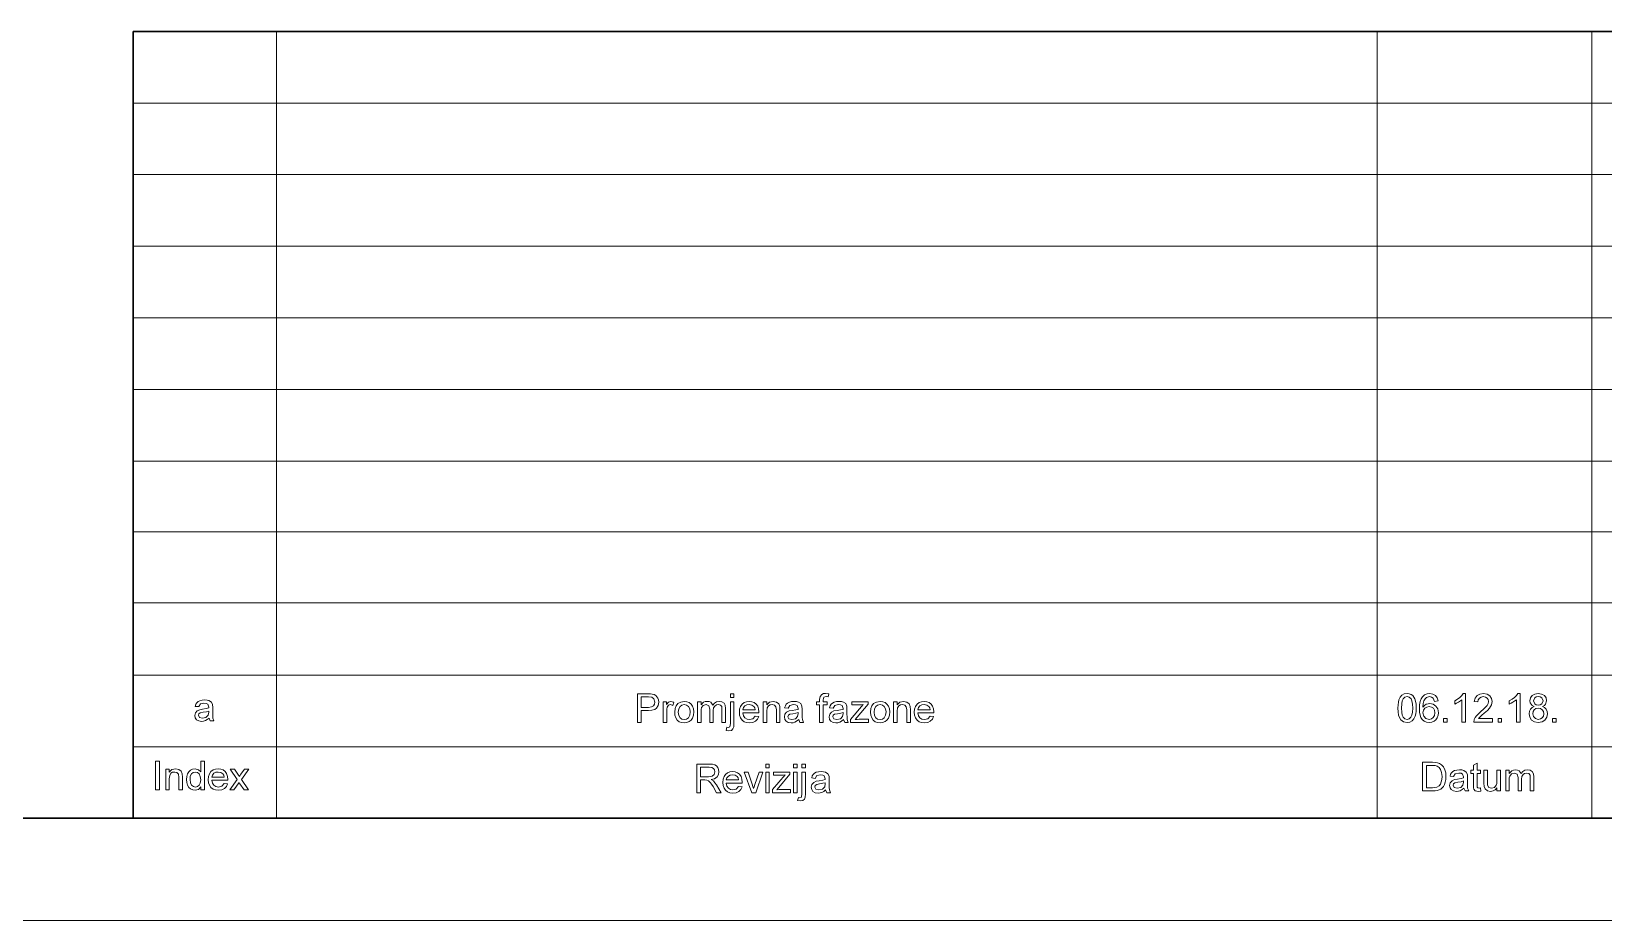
# Model space of a CAD drawing. Extents: x 0 to 420, y 0 to 594.
# Drawn here: x 194.4 to 303.1, y 0 to 61.5 of the extents above; entities that cross this region are included whole.
import ezdxf

# ---------------------------------------------------------------- set-up
doc = ezdxf.new("R2010")
doc.units = 0

msp = doc.modelspace()

# ---------------------------------------------------------------- linework, layer by layer
at = {"color": 3, "lineweight": 30}
for p, q in [((201.42, 61.47), (412.97, 61.47)), ((201.42, 61.47), (201.42, 7.07)), ((28.29, 7.07), (412.97, 7.07))]:
    msp.add_line(p, q, dxfattribs=at)
at = {"lineweight": 13}
for p, q in [((211.32, 61.47), (211.32, 7.07)), ((287.4, 61.47), (287.4, 7.07)), ((302.25, 61.47), (302.25, 7.07)), ((201.42, 56.52), (412.97, 56.52)), ((412.97, 51.57), (201.42, 51.57)), ((201.42, 46.62), (368.58, 46.62)), ((201.42, 41.67), (368.58, 41.67)), ((201.42, 36.72), (368.58, 36.72)), ((201.42, 31.77), (412.97, 31.77)), ((201.42, 26.87), (412.97, 26.87)), ((201.42, 21.97), (412.97, 21.97)), ((201.42, 16.97), (412.97, 16.97)), ((201.42, 12.02), (412.97, 12.02)), ((0, 0), (420.04, 0))]:
    msp.add_line(p, q, dxfattribs=at)
for points in [[(206.67, 13.99), (206.53, 13.89), (206.41, 13.82), (206.28, 13.78), (206.15, 13.77), (205.95, 13.8), (205.8, 13.88), (205.71, 14.01), (205.68, 14.18), (205.73, 14.37), (205.85, 14.5), (206.02, 14.58), (206.22, 14.62), (206.47, 14.66), (206.64, 14.7), (206.64, 14.76), (206.58, 14.96), (206.47, 15.01), (206.31, 15.03), (206.07, 14.98), (205.95, 14.79), (205.71, 14.81), (205.75, 14.95), (205.81, 15.06), (205.91, 15.14), (206.03, 15.2), (206.18, 15.24), (206.36, 15.25), (206.53, 15.24), (206.66, 15.21), (206.83, 15.1), (206.9, 14.93), (206.92, 14.72), (206.92, 14.41), (206.92, 14.14), (206.93, 13.99), (207, 13.8), (206.75, 13.8)], [(236.27, 13.7), (236.27, 15.68), (237, 15.68), (237.17, 15.67), (237.3, 15.66), (237.43, 15.62), (237.54, 15.57), (237.69, 15.38), (237.74, 15.25), (237.75, 15.11), (237.71, 14.88), (237.6, 14.69), (237.47, 14.6), (237.28, 14.54), (237.04, 14.52), (236.54, 14.52), (236.54, 13.7)], [(236.54, 14.74), (237.03, 14.74), (237.24, 14.77), (237.38, 14.84), (237.45, 14.95), (237.48, 15.11), (237.42, 15.32), (237.26, 15.44), (237.03, 15.46), (236.54, 15.46)], [(242.7, 15.43), (242.7, 15.68), (242.95, 15.68), (242.95, 15.43)], [(248.87, 13.7), (248.87, 14.91), (248.65, 14.91), (248.65, 15.13), (248.87, 15.13), (248.87, 15.28), (248.9, 15.49), (249.03, 15.64), (249.13, 15.69), (249.28, 15.7), (249.5, 15.68), (249.46, 15.47), (249.32, 15.48), (249.17, 15.44), (249.12, 15.26), (249.12, 15.13), (249.4, 15.13), (249.4, 14.91), (249.12, 14.91), (249.12, 13.7)], [(288.84, 14.69), (288.85, 14.91), (288.87, 15.1), (288.91, 15.26), (289, 15.45), (289.12, 15.59), (289.28, 15.67), (289.47, 15.7), (289.62, 15.68), (289.75, 15.63), (289.86, 15.56), (289.95, 15.45), (290.01, 15.32), (290.06, 15.16), (290.09, 14.96), (290.1, 14.69), (290.09, 14.48), (290.07, 14.29), (290.03, 14.13), (289.95, 13.94), (289.82, 13.8), (289.67, 13.72), (289.47, 13.69), (289.22, 13.74), (289.03, 13.88), (288.95, 14.03), (288.89, 14.21), (288.85, 14.44)], [(289.09, 14.69), (289.1, 14.41), (289.13, 14.2), (289.2, 14.06), (289.32, 13.95), (289.47, 13.91), (289.62, 13.95), (289.74, 14.06), (289.81, 14.2), (289.84, 14.41), (289.86, 14.69), (289.84, 14.97), (289.81, 15.18), (289.75, 15.32), (289.62, 15.44), (289.47, 15.48), (289.32, 15.44), (289.2, 15.34), (289.14, 15.19), (289.1, 14.98)], [(291.61, 15.18), (291.37, 15.15), (291.27, 15.37), (291.16, 15.45), (291.03, 15.48), (290.81, 15.42), (290.72, 15.32), (290.64, 15.19), (290.59, 15.01), (290.57, 14.75), (290.67, 14.86), (290.79, 14.95), (290.92, 14.99), (291.05, 15.01), (291.28, 14.97), (291.47, 14.83), (291.6, 14.63), (291.64, 14.37), (291.62, 14.19), (291.56, 14.02), (291.46, 13.88), (291.34, 13.78), (291.19, 13.71), (291.02, 13.69), (290.82, 13.72), (290.66, 13.79), (290.52, 13.91), (290.43, 14.04), (290.37, 14.21), (290.33, 14.41), (290.32, 14.64), (290.34, 14.91), (290.38, 15.14), (290.44, 15.32), (290.54, 15.47), (290.68, 15.6), (290.85, 15.67), (291.04, 15.7), (291.26, 15.66), (291.43, 15.56), (291.55, 15.39)], [(293.51, 13.72), (293.26, 13.72), (293.26, 15.26), (293.16, 15.18), (293.03, 15.09), (292.89, 15.02), (292.77, 14.97), (292.77, 15.2), (292.96, 15.31), (293.13, 15.43), (293.26, 15.57), (293.35, 15.7), (293.51, 15.7)], [(295.38, 13.97), (295.38, 13.72), (294.09, 13.72), (294.12, 13.89), (294.18, 14.03), (294.27, 14.16), (294.4, 14.3), (294.58, 14.45), (294.76, 14.62), (294.9, 14.76), (295, 14.87), (295.08, 15.01), (295.11, 15.15), (295.08, 15.28), (295, 15.38), (294.89, 15.45), (294.74, 15.48), (294.59, 15.45), (294.47, 15.38), (294.39, 15.27), (294.36, 15.12), (294.12, 15.15), (294.18, 15.38), (294.31, 15.56), (294.5, 15.66), (294.75, 15.7), (295, 15.66), (295.19, 15.54), (295.31, 15.36), (295.35, 15.15), (295.31, 14.92), (295.25, 14.8), (295.16, 14.68), (295.02, 14.53), (294.81, 14.34), (294.63, 14.19), (294.52, 14.09), (294.41, 13.97)], [(297.28, 13.72), (297.03, 13.72), (297.03, 15.26), (296.93, 15.18), (296.79, 15.09), (296.66, 15.02), (296.53, 14.97), (296.53, 15.2), (296.73, 15.31), (296.9, 15.43), (297.03, 15.57), (297.12, 15.7), (297.28, 15.7)], [(298.26, 14.8), (298.13, 14.86), (298.04, 14.95), (297.98, 15.06), (297.96, 15.2), (298, 15.39), (298.12, 15.55), (298.3, 15.66), (298.54, 15.7), (298.77, 15.66), (298.96, 15.55), (299.08, 15.39), (299.12, 15.19), (299.05, 14.95), (298.96, 14.86), (298.83, 14.8), (298.98, 14.72), (299.08, 14.61), (299.15, 14.46), (299.17, 14.29), (299.13, 14.06), (299, 13.86), (298.8, 13.73), (298.54, 13.69), (298.28, 13.73), (298.08, 13.86), (297.95, 14.06), (297.91, 14.3), (297.93, 14.47), (298, 14.62), (298.11, 14.73)], [(298.21, 15.2), (298.3, 14.98), (298.4, 14.92), (298.54, 14.9), (298.68, 14.92), (298.79, 14.98), (298.87, 15.18), (298.78, 15.39), (298.68, 15.46), (298.54, 15.48), (298.4, 15.46), (298.3, 15.39)], [(206.64, 14.48), (206.48, 14.44), (206.26, 14.4), (206.05, 14.36), (205.96, 14.29), (205.93, 14.19), (206, 14.05), (206.21, 13.99), (206.45, 14.05), (206.6, 14.2), (206.64, 14.41)], [(238.06, 13.7), (238.06, 15.13), (238.28, 15.13), (238.28, 14.94), (238.42, 15.11), (238.56, 15.15), (238.8, 15.09), (238.72, 14.86), (238.56, 14.93), (238.42, 14.89), (238.34, 14.75), (238.31, 14.61), (238.3, 14.46), (238.3, 13.7)], [(238.85, 14.41), (238.88, 14.65), (238.95, 14.85), (239.07, 15), (239.27, 15.11), (239.51, 15.15), (239.69, 15.13), (239.85, 15.07), (239.99, 14.96), (240.09, 14.82), (240.15, 14.64), (240.17, 14.43), (240.15, 14.19), (240.09, 14), (239.99, 13.86), (239.85, 13.76), (239.69, 13.69), (239.51, 13.67), (239.33, 13.69), (239.17, 13.75), (239.03, 13.86), (238.93, 14.01), (238.87, 14.19)], [(239.1, 14.41), (239.13, 14.18), (239.22, 14.02), (239.35, 13.92), (239.51, 13.89), (239.67, 13.92), (239.81, 14.02), (239.89, 14.19), (239.92, 14.42), (239.89, 14.64), (239.81, 14.8), (239.67, 14.9), (239.51, 14.93), (239.35, 14.9), (239.22, 14.8), (239.13, 14.64)], [(240.42, 13.7), (240.42, 15.13), (240.67, 15.13), (240.67, 14.91), (240.84, 15.09), (240.96, 15.14), (241.09, 15.15), (241.23, 15.14), (241.34, 15.09), (241.48, 14.89), (241.61, 15.04), (241.75, 15.12), (241.93, 15.15), (242.12, 15.12), (242.26, 15.04), (242.34, 14.89), (242.37, 14.67), (242.37, 13.7), (242.12, 13.7), (242.12, 14.59), (242.1, 14.79), (242.01, 14.9), (241.87, 14.93), (241.73, 14.91), (241.62, 14.83), (241.54, 14.71), (241.52, 14.52), (241.52, 13.7), (241.27, 13.7), (241.27, 14.61), (241.21, 14.85), (241.02, 14.93), (240.83, 14.88), (240.71, 14.73), (240.68, 14.6), (240.67, 14.43), (240.67, 13.7)], [(242.41, 13.15), (242.45, 13.36), (242.56, 13.34), (242.67, 13.39), (242.7, 13.63), (242.7, 15.13), (242.95, 15.13), (242.95, 13.62), (242.93, 13.4), (242.88, 13.25), (242.77, 13.15), (242.6, 13.12)], [(244.42, 14.14), (244.66, 14.11), (244.57, 13.92), (244.44, 13.78), (244.25, 13.7), (244.02, 13.67), (243.82, 13.69), (243.65, 13.75), (243.51, 13.86), (243.4, 14.01), (243.34, 14.19), (243.32, 14.4), (243.34, 14.62), (243.41, 14.81), (243.51, 14.96), (243.65, 15.07), (243.81, 15.13), (244, 15.15), (244.19, 15.13), (244.35, 15.07), (244.48, 14.96), (244.59, 14.82), (244.65, 14.64), (244.67, 14.42), (244.67, 14.36), (243.57, 14.36), (243.61, 14.16), (243.71, 14.01), (243.85, 13.92), (244.02, 13.89), (244.26, 13.95)], [(243.57, 14.58), (244.42, 14.58), (244.39, 14.71), (244.32, 14.81), (244.18, 14.9), (244, 14.93), (243.84, 14.91), (243.7, 14.84), (243.61, 14.72)], [(244.97, 13.7), (244.97, 15.13), (245.22, 15.13), (245.22, 14.92), (245.4, 15.1), (245.66, 15.15), (245.88, 15.11), (246.04, 14.99), (246.11, 14.81), (246.12, 14.57), (246.12, 13.7), (245.88, 13.7), (245.88, 14.56), (245.85, 14.78), (245.75, 14.89), (245.59, 14.93), (245.45, 14.91), (245.33, 14.84), (245.25, 14.7), (245.22, 14.47), (245.22, 13.7)], [(247.42, 13.89), (247.28, 13.79), (247.16, 13.72), (247.03, 13.68), (246.9, 13.67), (246.7, 13.7), (246.55, 13.78), (246.46, 13.91), (246.43, 14.08), (246.47, 14.27), (246.59, 14.41), (246.76, 14.49), (246.97, 14.52), (247.22, 14.56), (247.39, 14.6), (247.39, 14.66), (247.32, 14.86), (247.21, 14.91), (247.06, 14.93), (246.82, 14.88), (246.7, 14.69), (246.45, 14.71), (246.5, 14.85), (246.56, 14.96), (246.65, 15.04), (246.78, 15.1), (246.93, 15.14), (247.11, 15.15), (247.27, 15.14), (247.41, 15.11), (247.58, 15), (247.65, 14.83), (247.66, 14.62), (247.66, 14.31), (247.67, 14.04), (247.68, 13.89), (247.75, 13.7), (247.5, 13.7)], [(247.39, 14.38), (247.23, 14.34), (247.01, 14.3), (246.8, 14.26), (246.71, 14.19), (246.67, 14.09), (246.75, 13.95), (246.95, 13.89), (247.2, 13.95), (247.35, 14.1), (247.39, 14.31)], [(250.52, 13.89), (250.38, 13.79), (250.26, 13.72), (250.13, 13.68), (250, 13.67), (249.8, 13.7), (249.65, 13.78), (249.56, 13.91), (249.53, 14.08), (249.57, 14.27), (249.7, 14.41), (249.86, 14.49), (250.07, 14.52), (250.32, 14.56), (250.49, 14.6), (250.49, 14.66), (250.42, 14.86), (250.31, 14.91), (250.16, 14.93), (249.92, 14.88), (249.8, 14.69), (249.56, 14.71), (249.6, 14.85), (249.66, 14.96), (249.75, 15.04), (249.88, 15.1), (250.03, 15.14), (250.21, 15.15), (250.37, 15.14), (250.51, 15.11), (250.68, 15), (250.75, 14.83), (250.76, 14.62), (250.76, 14.31), (250.77, 14.04), (250.78, 13.89), (250.85, 13.7), (250.6, 13.7)], [(250.49, 14.38), (250.33, 14.34), (250.11, 14.3), (249.9, 14.26), (249.81, 14.19), (249.78, 14.09), (249.85, 13.95), (250.05, 13.89), (250.3, 13.95), (250.45, 14.1), (250.49, 14.31)], [(251.01, 13.7), (251.01, 13.9), (251.88, 14.93), (251.75, 14.91), (251.63, 14.91), (251.09, 14.91), (251.09, 15.13), (252.22, 15.13), (252.22, 14.96), (251.46, 14.06), (251.32, 13.89), (251.47, 13.91), (251.61, 13.92), (252.25, 13.92), (252.25, 13.7)], [(252.39, 14.41), (252.41, 14.65), (252.48, 14.85), (252.6, 15), (252.81, 15.11), (253.05, 15.15), (253.23, 15.13), (253.39, 15.07), (253.52, 14.96), (253.62, 14.82), (253.69, 14.64), (253.71, 14.43), (253.69, 14.19), (253.62, 14), (253.52, 13.86), (253.39, 13.76), (253.22, 13.69), (253.05, 13.67), (252.86, 13.69), (252.7, 13.75), (252.57, 13.86), (252.47, 14.01), (252.41, 14.19)], [(252.63, 14.41), (252.66, 14.18), (252.75, 14.02), (252.88, 13.92), (253.05, 13.89), (253.21, 13.92), (253.34, 14.02), (253.43, 14.19), (253.46, 14.42), (253.43, 14.64), (253.34, 14.8), (253.21, 14.9), (253.05, 14.93), (252.88, 14.9), (252.75, 14.8), (252.66, 14.64)], [(253.98, 13.7), (253.98, 15.13), (254.23, 15.13), (254.23, 14.92), (254.41, 15.1), (254.67, 15.15), (254.89, 15.11), (255.05, 14.99), (255.12, 14.81), (255.14, 14.57), (255.14, 13.7), (254.89, 13.7), (254.89, 14.56), (254.86, 14.78), (254.76, 14.89), (254.6, 14.93), (254.46, 14.91), (254.34, 14.84), (254.26, 14.7), (254.23, 14.47), (254.23, 13.7)], [(256.51, 14.14), (256.75, 14.11), (256.66, 13.92), (256.52, 13.78), (256.34, 13.7), (256.11, 13.67), (255.91, 13.69), (255.74, 13.75), (255.6, 13.86), (255.49, 14.01), (255.43, 14.19), (255.41, 14.4), (255.43, 14.62), (255.49, 14.81), (255.6, 14.96), (255.74, 15.07), (255.9, 15.13), (256.09, 15.15), (256.28, 15.13), (256.44, 15.07), (256.57, 14.96), (256.67, 14.82), (256.74, 14.64), (256.76, 14.42), (256.76, 14.36), (255.66, 14.36), (255.7, 14.16), (255.8, 14.01), (255.94, 13.92), (256.11, 13.89), (256.35, 13.95)], [(255.66, 14.58), (256.51, 14.58), (256.48, 14.71), (256.41, 14.81), (256.27, 14.9), (256.09, 14.93), (255.93, 14.91), (255.79, 14.84), (255.7, 14.72)], [(290.57, 14.37), (290.63, 14.14), (290.78, 13.97), (291, 13.91), (291.16, 13.94), (291.28, 14.03), (291.37, 14.17), (291.39, 14.36), (291.37, 14.54), (291.29, 14.68), (291.16, 14.76), (290.99, 14.79), (290.83, 14.76), (290.69, 14.68), (290.6, 14.54)], [(298.16, 14.3), (298.2, 14.11), (298.34, 13.96), (298.54, 13.91), (298.7, 13.94), (298.82, 14.02), (298.9, 14.14), (298.93, 14.29), (298.9, 14.45), (298.82, 14.57), (298.7, 14.65), (298.53, 14.68), (298.38, 14.65), (298.26, 14.57), (298.18, 14.45)], [(292, 13.72), (292, 13.97), (292.25, 13.97), (292.25, 13.72)], [(295.76, 13.72), (295.76, 13.97), (296.01, 13.97), (296.01, 13.72)], [(299.53, 13.72), (299.53, 13.97), (299.78, 13.97), (299.78, 13.72)], [(202.96, 9.04), (202.96, 11.02), (203.23, 11.02), (203.23, 9.04)], [(206.09, 9.04), (206.09, 9.24), (205.93, 9.07), (205.7, 9.01), (205.54, 9.03), (205.39, 9.1), (205.27, 9.21), (205.18, 9.36), (205.12, 9.54), (205.1, 9.75), (205.12, 9.95), (205.17, 10.14), (205.26, 10.29), (205.38, 10.4), (205.53, 10.47), (205.7, 10.49), (205.93, 10.43), (206.09, 10.28), (206.09, 11.02), (206.34, 11.02), (206.34, 9.04)], [(290.54, 8.96), (290.54, 10.94), (291.22, 10.94), (291.42, 10.93), (291.57, 10.91), (291.72, 10.86), (291.85, 10.77), (291.99, 10.62), (292.09, 10.43), (292.14, 10.21), (292.16, 9.96), (292.15, 9.75), (292.11, 9.56), (292.05, 9.4), (291.98, 9.27), (291.89, 9.17), (291.8, 9.09), (291.69, 9.03), (291.56, 8.99), (291.42, 8.97), (291.25, 8.96)], [(294.55, 9.17), (294.58, 8.95), (294.4, 8.93), (294.19, 8.97), (294.09, 9.08), (294.07, 9.18), (294.06, 9.36), (294.06, 10.17), (293.87, 10.17), (293.87, 10.39), (294.06, 10.39), (294.06, 10.74), (294.31, 10.89), (294.31, 10.39), (294.55, 10.39), (294.55, 10.17), (294.31, 10.17), (294.31, 9.35), (294.32, 9.22), (294.36, 9.17), (294.45, 9.15)], [(203.67, 9.04), (203.67, 10.47), (203.92, 10.47), (203.92, 10.26), (204.1, 10.44), (204.36, 10.49), (204.58, 10.45), (204.74, 10.33), (204.81, 10.15), (204.83, 9.91), (204.83, 9.04), (204.58, 9.04), (204.58, 9.9), (204.55, 10.11), (204.45, 10.23), (204.29, 10.27), (204.15, 10.25), (204.03, 10.18), (203.95, 10.04), (203.92, 9.81), (203.92, 9.04)], [(205.35, 9.75), (205.38, 9.52), (205.46, 9.36), (205.58, 9.26), (205.72, 9.23), (205.86, 9.26), (205.98, 9.35), (206.06, 9.51), (206.09, 9.73), (206.06, 9.97), (205.98, 10.14), (205.86, 10.24), (205.71, 10.27), (205.57, 10.24), (205.45, 10.15), (205.37, 9.99)], [(207.71, 9.48), (207.95, 9.45), (207.87, 9.26), (207.73, 9.12), (207.54, 9.04), (207.31, 9.01), (207.11, 9.03), (206.94, 9.09), (206.8, 9.2), (206.7, 9.35), (206.63, 9.53), (206.61, 9.74), (206.63, 9.96), (206.7, 10.15), (206.8, 10.3), (206.94, 10.41), (207.11, 10.47), (207.29, 10.49), (207.48, 10.47), (207.64, 10.41), (207.77, 10.3), (207.88, 10.16), (207.94, 9.97), (207.96, 9.76), (207.96, 9.7), (206.86, 9.7), (206.9, 9.5), (207, 9.35), (207.14, 9.26), (207.31, 9.23), (207.55, 9.29)], [(206.86, 9.92), (207.71, 9.92), (207.68, 10.05), (207.61, 10.15), (207.47, 10.24), (207.29, 10.27), (207.13, 10.25), (206.99, 10.18), (206.9, 10.06)], [(208.1, 9.04), (208.61, 9.75), (208.12, 10.47), (208.42, 10.47), (208.65, 10.13), (208.76, 9.97), (208.87, 10.12), (209.11, 10.47), (209.41, 10.47), (208.9, 9.75), (209.39, 9.04), (209.09, 9.04), (208.8, 9.46), (208.75, 9.54), (208.39, 9.04)], [(240.37, 8.84), (240.37, 10.82), (241.23, 10.82), (241.46, 10.81), (241.62, 10.77), (241.74, 10.7), (241.83, 10.58), (241.89, 10.44), (241.91, 10.28), (241.88, 10.09), (241.78, 9.93), (241.61, 9.81), (241.37, 9.75), (241.53, 9.65), (241.63, 9.53), (241.74, 9.38), (242.06, 8.84), (241.75, 8.84), (241.5, 9.26), (241.4, 9.42), (241.32, 9.53), (241.19, 9.66), (241.07, 9.71), (240.93, 9.72), (240.64, 9.72), (240.64, 8.84)], [(240.64, 9.94), (241.18, 9.94), (241.33, 9.95), (241.45, 9.98), (241.59, 10.1), (241.63, 10.28), (241.61, 10.41), (241.54, 10.51), (241.42, 10.58), (241.24, 10.6), (240.64, 10.6)], [(243.27, 9.28), (243.51, 9.25), (243.43, 9.07), (243.29, 8.93), (243.1, 8.84), (242.87, 8.81), (242.67, 8.84), (242.5, 8.9), (242.36, 9.01), (242.26, 9.15), (242.2, 9.33), (242.17, 9.55), (242.2, 9.77), (242.26, 9.95), (242.36, 10.1), (242.5, 10.21), (242.67, 10.28), (242.86, 10.3), (243.04, 10.28), (243.2, 10.21), (243.34, 10.11), (243.44, 9.96), (243.5, 9.78), (243.52, 9.57), (243.52, 9.5), (242.42, 9.5), (242.46, 9.3), (242.56, 9.16), (242.7, 9.06), (242.88, 9.03), (243.11, 9.09)], [(242.42, 9.72), (243.27, 9.72), (243.24, 9.86), (243.18, 9.96), (243.03, 10.05), (242.86, 10.08), (242.69, 10.06), (242.56, 9.98), (242.46, 9.87)], [(244.18, 8.84), (243.66, 10.27), (243.92, 10.27), (244.21, 9.42), (244.26, 9.27), (244.3, 9.13), (244.34, 9.25), (244.39, 9.4), (244.69, 10.27), (244.95, 10.27), (244.47, 8.84)], [(245.14, 10.57), (245.14, 10.82), (245.39, 10.82), (245.39, 10.57)], [(245.14, 8.84), (245.14, 10.27), (245.39, 10.27), (245.39, 8.84)], [(245.61, 8.84), (245.61, 9.05), (246.48, 10.08), (246.35, 10.06), (246.23, 10.05), (245.69, 10.05), (245.69, 10.27), (246.82, 10.27), (246.82, 10.11), (246.06, 9.2), (245.91, 9.03), (246.07, 9.06), (246.21, 9.06), (246.85, 9.06), (246.85, 8.84)], [(247.07, 10.57), (247.07, 10.82), (247.31, 10.82), (247.31, 10.57)], [(247.07, 8.84), (247.07, 10.27), (247.31, 10.27), (247.31, 8.84)], [(247.35, 8.29), (247.4, 8.5), (247.51, 8.49), (247.61, 8.53), (247.64, 8.78), (247.64, 10.27), (247.89, 10.27), (247.89, 8.77), (247.87, 8.54), (247.82, 8.4), (247.71, 8.3), (247.54, 8.27)], [(247.64, 10.57), (247.64, 10.82), (247.89, 10.82), (247.89, 10.57)], [(249.28, 9.03), (249.15, 8.93), (249.02, 8.86), (248.9, 8.83), (248.76, 8.81), (248.56, 8.84), (248.41, 8.93), (248.32, 9.06), (248.29, 9.22), (248.34, 9.41), (248.46, 9.55), (248.63, 9.63), (248.84, 9.67), (249.08, 9.7), (249.25, 9.75), (249.25, 9.81), (249.19, 10), (249.08, 10.06), (248.92, 10.08), (248.68, 10.02), (248.57, 9.83), (248.32, 9.86), (248.36, 10), (248.43, 10.1), (248.52, 10.19), (248.64, 10.25), (248.8, 10.29), (248.97, 10.3), (249.14, 10.29), (249.27, 10.26), (249.44, 10.15), (249.52, 9.98), (249.53, 9.76), (249.53, 9.46), (249.53, 9.19), (249.55, 9.03), (249.61, 8.84), (249.36, 8.84)], [(290.82, 9.18), (291.23, 9.18), (291.4, 9.19), (291.53, 9.22), (291.7, 9.32), (291.78, 9.43), (291.84, 9.58), (291.88, 9.75), (291.89, 9.96), (291.86, 10.24), (291.79, 10.45), (291.68, 10.59), (291.55, 10.68), (291.42, 10.71), (291.22, 10.72), (290.82, 10.72)], [(293.4, 9.15), (293.27, 9.05), (293.14, 8.98), (293.02, 8.94), (292.88, 8.93), (292.68, 8.96), (292.53, 9.05), (292.44, 9.18), (292.41, 9.34), (292.46, 9.53), (292.58, 9.67), (292.75, 9.75), (292.95, 9.78), (293.2, 9.82), (293.37, 9.87), (293.37, 9.93), (293.31, 10.12), (293.2, 10.18), (293.04, 10.2), (292.8, 10.14), (292.69, 9.95), (292.44, 9.98), (292.48, 10.11), (292.55, 10.22), (292.64, 10.3), (292.76, 10.37), (292.91, 10.4), (293.09, 10.42), (293.26, 10.41), (293.39, 10.37), (293.56, 10.26), (293.64, 10.1), (293.65, 9.88), (293.65, 9.57), (293.65, 9.31), (293.66, 9.15), (293.73, 8.96), (293.48, 8.96)], [(295.68, 8.96), (295.68, 9.18), (295.56, 9.04), (295.42, 8.96), (295.24, 8.93), (295.02, 8.98), (294.86, 9.1), (294.79, 9.28), (294.77, 9.51), (294.77, 10.39), (295.02, 10.39), (295.02, 9.61), (295.03, 9.45), (295.04, 9.35), (295.13, 9.21), (295.31, 9.15), (295.51, 9.21), (295.64, 9.36), (295.67, 9.47), (295.68, 9.63), (295.68, 10.39), (295.93, 10.39), (295.93, 8.96)], [(296.29, 8.96), (296.29, 10.39), (296.53, 10.39), (296.53, 10.17), (296.71, 10.35), (296.82, 10.4), (296.95, 10.42), (297.1, 10.4), (297.21, 10.35), (297.35, 10.16), (297.47, 10.3), (297.62, 10.39), (297.79, 10.42), (297.98, 10.39), (298.12, 10.3), (298.21, 10.15), (298.24, 9.94), (298.24, 8.96), (297.99, 8.96), (297.99, 9.85), (297.97, 10.06), (297.88, 10.16), (297.74, 10.2), (297.6, 10.17), (297.49, 10.1), (297.41, 9.97), (297.39, 9.78), (297.39, 8.96), (297.14, 8.96), (297.14, 9.88), (297.08, 10.12), (296.89, 10.2), (296.7, 10.14), (296.57, 9.99), (296.54, 9.86), (296.53, 9.69), (296.53, 8.96)], [(249.25, 9.53), (249.09, 9.49), (248.87, 9.45), (248.67, 9.41), (248.57, 9.34), (248.54, 9.23), (248.61, 9.09), (248.82, 9.03), (249.06, 9.09), (249.22, 9.24), (249.25, 9.45)], [(293.37, 9.65), (293.21, 9.6), (292.99, 9.57), (292.78, 9.52), (292.69, 9.45), (292.66, 9.35), (292.73, 9.21), (292.94, 9.15), (293.18, 9.21), (293.33, 9.36), (293.37, 9.57)]]:
    msp.add_lwpolyline(points, close=True, dxfattribs=at)

doc.saveas('drawing.dxf')
